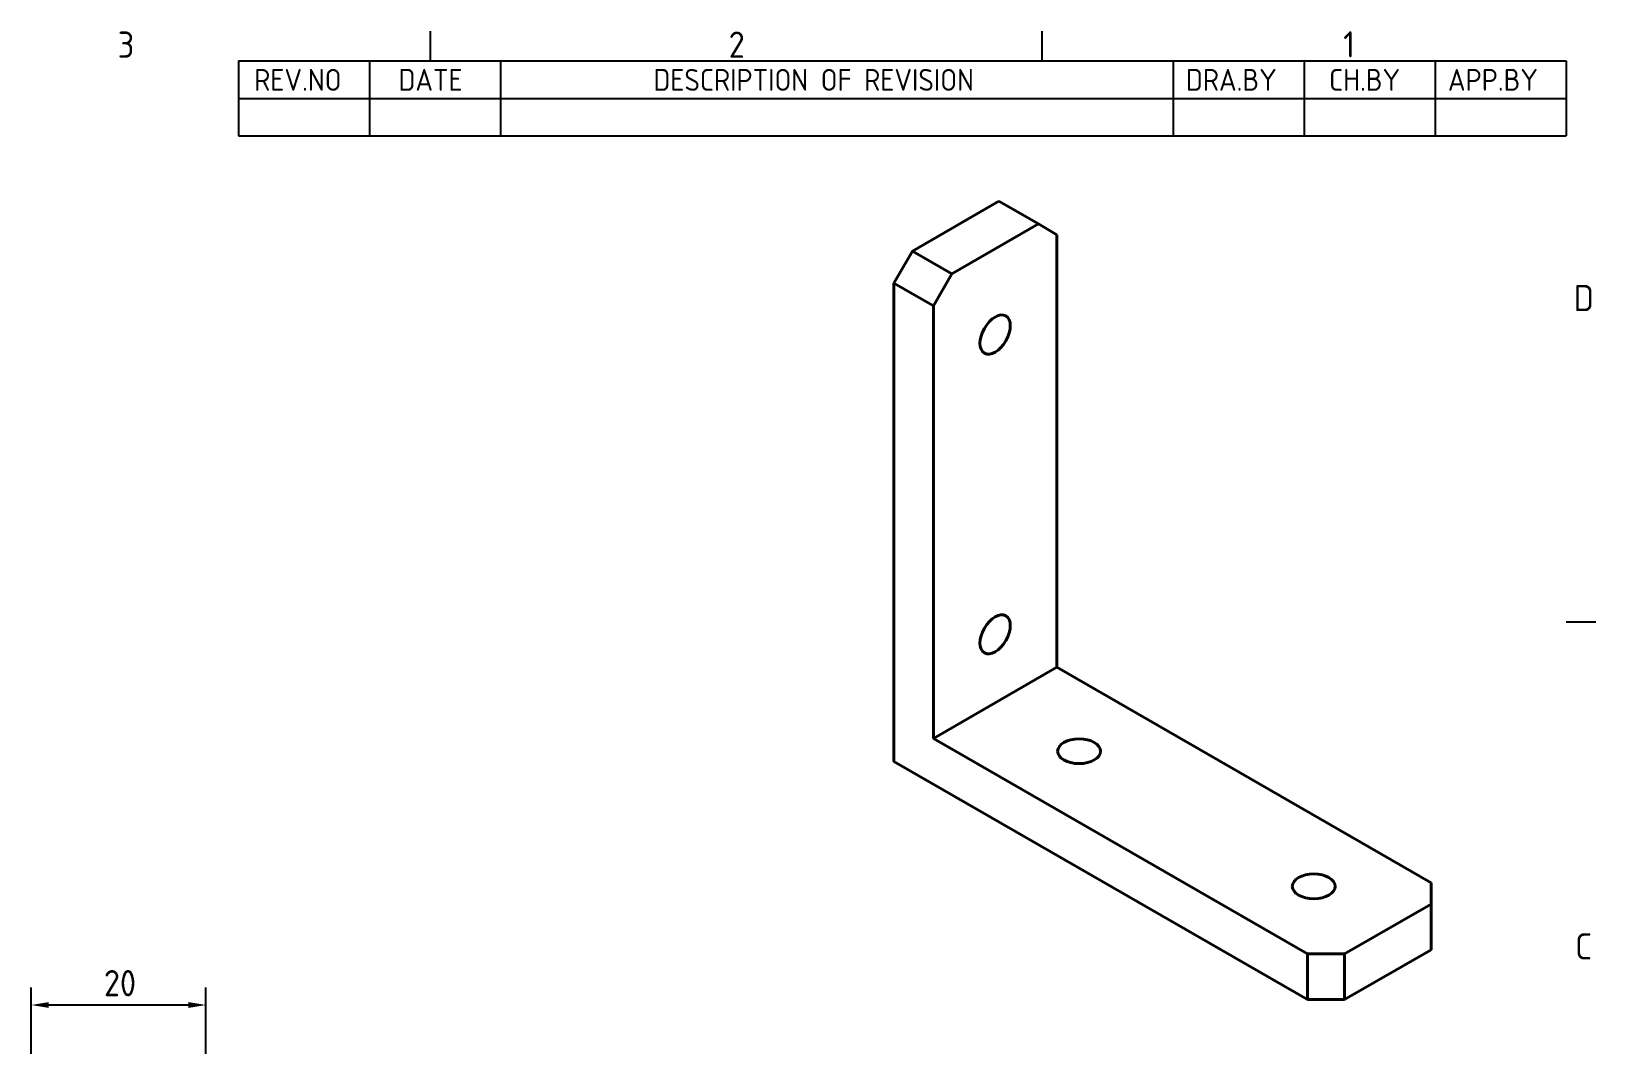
# Model space of a CAD drawing. Header units: millimetres. Extents: x 0 to 420, y 0 to 297.
# Drawn here: x 234.3 to 413.4, y 174.3 to 290.4 of the extents above; entities that cross this region are included whole.
import ezdxf

# ---------------------------------------------------------------- set-up
doc = ezdxf.new("R2010")
doc.units = ezdxf.units.MM
doc.layers.get('0').update_dxf_attribs({"color": 3, "lineweight": 25})
for name, color, linetype, lineweight in [('가시적인 것(ISO)', 3, 'Continuous', 40), ('경계(ISO)', 7, 'Continuous', 25), ('기호(ISO)', 5, 'Continuous', 25), ('치수(ISO)', 2, 'Continuous', 25)]:
    doc.layers.add(name, color=color, linetype=linetype, lineweight=lineweight)
doc.styles.add('ISO ProportionalPSTEK', font='isocp.shx')
doc.styles.add('문자 텍스트_PSTEK_POSCO', font='isocp.shx')
doc.styles.add('치수 텍스트_PSTEK_POSCO', font='isocp.shx')
doc.dimstyles.new('치수_PSTEK_POSCO', dxfattribs={"dimtxt": 3, "dimasz": 2, "dimexe": 2, "dimexo": 2.5, "dimgap": 1, "dimtad": 1, "dimrnd": 1e-08, "dimdsep": 46, "dimtxsty": '치수 텍스트_PSTEK_POSCO', "dimcen": 0.09, "dimdle": 10, "dimclrd": 7, "dimclre": 7, "dimclrt": 2, "dimadec": 1, "dimazin": 2, "dimtfac": 1, "dimtmove": 0, "dimatfit": 3, "dimfxl": 0, "dimtolj": 1, "dimlwd": -1, "dimlwe": -1, "dimarcsym": 0})

# ---------------------------------------------------------------- blocks, each defined once
blk = doc.blocks.new('경계 Default Border')
at = {"layer": '경계(ISO)'}
for p, q in [((280, 287.0000076293945), (280, 290.4000091552734)), ((350, 287.0000076293945), (350, 290.4000091552734)), ((410, 222.7499961853027), (413.4000015258789, 222.7499961853027))]:
    blk.add_line(p, q, dxfattribs=at)
at = {"layer": '경계(ISO)', "color": 2, "char_height": 3.00000011920929, "attachment_point": 7, "style": '문자 텍스트_PSTEK_POSCO'}
for s, insert in [('3', (244.1685395229535, 287.3713945155963)), ('2', (314.127739416884, 287.3713945155963)), ('1', (384.4860661041481, 287.4)), ('D', (410.878270202895, 258.3463944559917)), ('C', (411.0445395201643, 184.0963944559917))]:
    blk.add_mtext(s, dxfattribs=dict(at, insert=insert))
blk = doc.blocks.new('리비전 내역')
at = {"layer": '기호(ISO)'}
for p, q in [((258, 287.0000076293945), (410, 287.0000076293945)), ((258, 287.0000076293945), (258, 282.7200076293945)), ((273, 287.0000076293945), (273, 282.7200076293945)), ((288, 287.0000076293945), (288, 282.7200076293945)), ((365, 287.0000076293945), (365, 282.7200076293945)), ((380, 287.0000076293945), (380, 282.7200076293945)), ((395, 287.0000076293945), (395, 282.7200076293945)), ((410, 287.0000076293945), (410, 282.7200076293945)), ((258, 282.7200076293945), (410, 282.7200076293945)), ((258, 282.7200076293945), (258, 278.4400076293945)), ((273, 282.7200076293945), (273, 278.4400076293945)), ((288, 282.7200076293945), (288, 278.4400076293945)), ((365, 282.7200076293945), (365, 278.4400076293945)), ((380, 282.7200076293945), (380, 278.4400076293945)), ((395, 282.7200076293945), (395, 278.4400076293945)), ((410, 282.7200076293945), (410, 278.4400076293945)), ((258, 278.4400076293945), (410, 278.4400076293945))]:
    blk.add_line(p, q, dxfattribs=at)
at = {"layer": '기호(ISO)', "color": 2, "char_height": 2.5, "attachment_point": 7, "style": 'ISO ProportionalPSTEK'}
for s, insert in [('REV.NO', (259.7871163682308, 283.5831900503393)), ('DATE', (276.3142317728366, 283.5831900503393)), ('DESCRIPTION OF REVISION', (305.5070204333629, 283.5831900503393)), ('DRA.BY', (366.4757339553204, 283.5831900503393)), ('CH.BY', (382.8642915086117, 283.5831900503393)), ('APP.BY', (396.4777339604404, 283.5831900503393))]:
    blk.add_mtext(s, dxfattribs=dict(at, insert=insert))
blk = doc.blocks.new('*D32')
at = {"layer": 'Defpoints', "color": 0}
for p in [(254.2706151854901, 178.8847589305244), (234.2706151854901, 155.4869317557364), (254.2706151854901, 155.4869317557364)]:
    blk.add_point(p, dxfattribs=at)
at = {"layer": '치수(ISO)', "color": 7}
for p, q in [((234.2706151854901, 157.9869317557364), (234.2706151854901, 180.8847589305244)), ((254.2706151854901, 157.9869317557364), (254.2706151854901, 180.8847589305244)), ((236.2706151854901, 178.8847589305244), (252.2706151854901, 178.8847589305244))]:
    blk.add_line(p, q, dxfattribs=at)
for points in [[(236.2706151854901, 179.2180922638578), (236.2706151854901, 178.5514255971911), (234.2706151854901, 178.8847589305244)], [(252.2706151854901, 179.2180922638578), (252.2706151854901, 178.5514255971911), (254.2706151854901, 178.8847589305244)]]:
    blk.add_solid(points, dxfattribs=at)
at = {"layer": '치수(ISO)', "color": 2, "insert": (242.5813435319468, 181.385054206115), "char_height": 3, "attachment_point": 4, "style": '치수 텍스트_PSTEK_POSCO'}
blk.add_mtext('\\A1;20', dxfattribs=at)

msp = doc.modelspace()

# ---------------------------------------------------------------- linework, layer by layer
at = {"layer": '가시적인 것(ISO)'}
for p, q in [((335.1572597217324, 265.2360173631796), (345.0567546583426, 270.9367573562731)), ((345.0567546583426, 270.9367573562731), (349.5822380579372, 268.3307047880025)), ((349.5822380579372, 268.3307047880025), (339.682743121327, 262.629964794909)), ((349.5822380579372, 268.3307047880025), (351.7035584014965, 267.0996505548521)), ((351.7035584014965, 267.0996505548521), (351.7035584014965, 217.5562947893942)), ((335.1572597217324, 265.2360173631796), (333.0359393781731, 261.5617888472748)), ((339.682743121327, 262.629964794909), (335.1572597217324, 265.2360173631796)), ((333.0359393781731, 261.5617888472748), (337.5614227777677, 258.9557362790042)), ((333.0359393781731, 261.5617888472748), (333.0359393781731, 206.7861314828246)), ((337.5614227777677, 258.9557362790042), (339.682743121327, 262.629964794909)), ((337.5614227777677, 209.4123805135463), (337.5614227777677, 258.9557362790042)), ((351.7035584014965, 217.5562947893942), (337.5614227777677, 209.4123805135463)), ((351.7035584014965, 217.5562947893942), (394.5542293414076, 192.8802345335824)), ((380.4120937176788, 184.7363202577345), (337.5614227777677, 209.4123805135463)), ((333.0359393781731, 206.7861314828246), (380.4120937176788, 179.5040186587422)), ((394.5542293414076, 192.8802345335824), (394.5542293414082, 190.4370602508284)), ((394.5542293414082, 190.4370602508284), (384.654734404798, 184.7363202577349)), ((394.5542293414082, 190.4370602508284), (394.5542293414082, 185.2047586518361)), ((384.654734404798, 184.7363202577349), (380.4120937176788, 184.7363202577345)), ((380.4120937176788, 184.7363202577345), (380.4120937176788, 179.5040186587422)), ((394.5542293414082, 185.2047586518361), (384.6547344047981, 179.5040186587426)), ((384.6547344047981, 179.5040186587426), (384.654734404798, 184.7363202577349)), ((380.4120937176788, 179.5040186587422), (384.6547344047981, 179.5040186587426))]:
    msp.add_line(p, q, dxfattribs=at)
for centre, major_axis, ratio in [((344.6324905896321, 255.6697692933453), (-1.226870692179713, -2.130495377763227), 0.5780931159156389), ((344.6324905896321, 221.3327900499586), (-1.226870692179713, -2.130495377763227), 0.5780931159156389), ((354.2491428137706, 207.9464759438953), (-2.458499999999999, 1.469657728847551e-13), 0.5758617009853123), ((381.1192004988634, 192.4730388197889), (-2.458499999999999, 1.469657728847551e-13), 0.5758617009853123)]:
    msp.add_ellipse(centre, major_axis=major_axis, ratio=ratio, dxfattribs=at)

# ---------------------------------------------------------------- block references
msp.add_blockref('경계 Default Border', (0, 0))
at = {"layer": '기호(ISO)'}
msp.add_blockref('리비전 내역', (0, 0), dxfattribs=at)

# ---------------------------------------------------------------- dimensions: what is measured, and where the dimension line sits
at = {"layer": '치수(ISO)', "color": 7}
dim = msp.add_linear_dim(base=(254.2706151854901, 178.8847589305244), p1=(234.2706151854901, 155.4869317557364), p2=(254.2706151854901, 155.4869317557364), dimstyle='치수_PSTEK_POSCO', override={"dimdec": 2, "dimtp": 0, "dimtm": -0, "dimtdec": 2, "dimtofl": 0, "dimatfit": 1}, dxfattribs=at)
dim.commit()
dim.dimension.update_dxf_attribs({"geometry": '*D32', "text_midpoint": (244.2706151854901, 178.8847589305244), "dimtype": 160})

doc.saveas('drawing.dxf')
